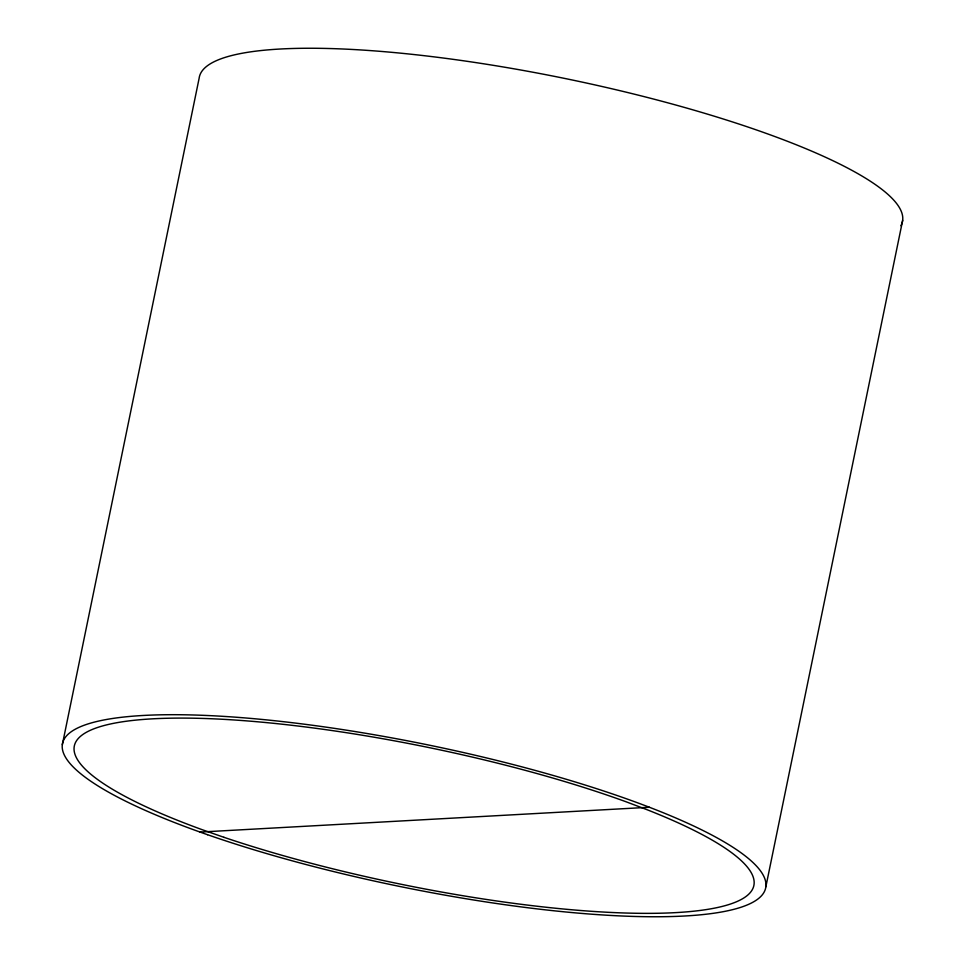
<?xml version="1.0" encoding="UTF-8"?>
<svg xmlns="http://www.w3.org/2000/svg" width="965" height="965" viewBox="0 0 965 965"><rect width="100%" height="100%" fill="white"/><g stroke="black" fill="none" stroke-linecap="round" stroke-linejoin="round"><path stroke-width="1.45" d="M62.339 744.678L199.14 78.225A358.908 72.17 11.6 0 1 573.692 80.3A358.908 72.17 11.6 0 1 900.876 225.738M765.86 886.775L902.661 220.322M200.069 832.071L649.385 807.259M223.892 837.294L202.361 829.755A346.869 69.745 11.6 0 1 147.983 719.106A346.869 69.745 11.6 0 1 625.839 801.686L646.055 809.321A346.869 69.745 11.6 0 1 680.216 912.347A346.869 69.745 11.6 0 1 223.892 837.294M207.451 834.677A358.908 72.17 11.6 0 0 764.075 892.191A358.908 72.17 11.6 0 0 270.767 720.312A358.908 72.17 11.6 0 0 207.451 834.677"/></g></svg>
